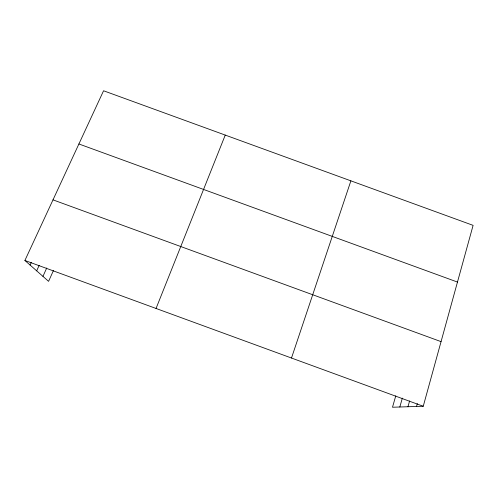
<?xml version="1.0" encoding="UTF-8"?>
<svg xmlns="http://www.w3.org/2000/svg" width="498" height="498" viewBox="0 0 498 498"><rect width="100%" height="100%" fill="white"/><g stroke="black" fill="none" stroke-linecap="round" stroke-linejoin="round"><path stroke-width="0.75" d="M395.779 395.829L392.499 407.233L423.25 406.25L473.1 225.357L103.565 90.767L24.9 260.473L48.586 281.339L53.435 270.545M416.521 406.468L417.312 403.623M407.962 406.742L409.593 400.952M399.819 407.003L402.347 398.126M291.492 358.031L350.891 180.849M156.048 308.467L225.252 135.083M42.946 276.371L46.737 267.992M36.671 270.844L39.161 265.384M30.079 265.036L31.312 262.359M78.902 143.972L457.475 282.061M52.993 199.86L441.06 341.634M24.9 260.473L423.25 406.25"/></g></svg>
